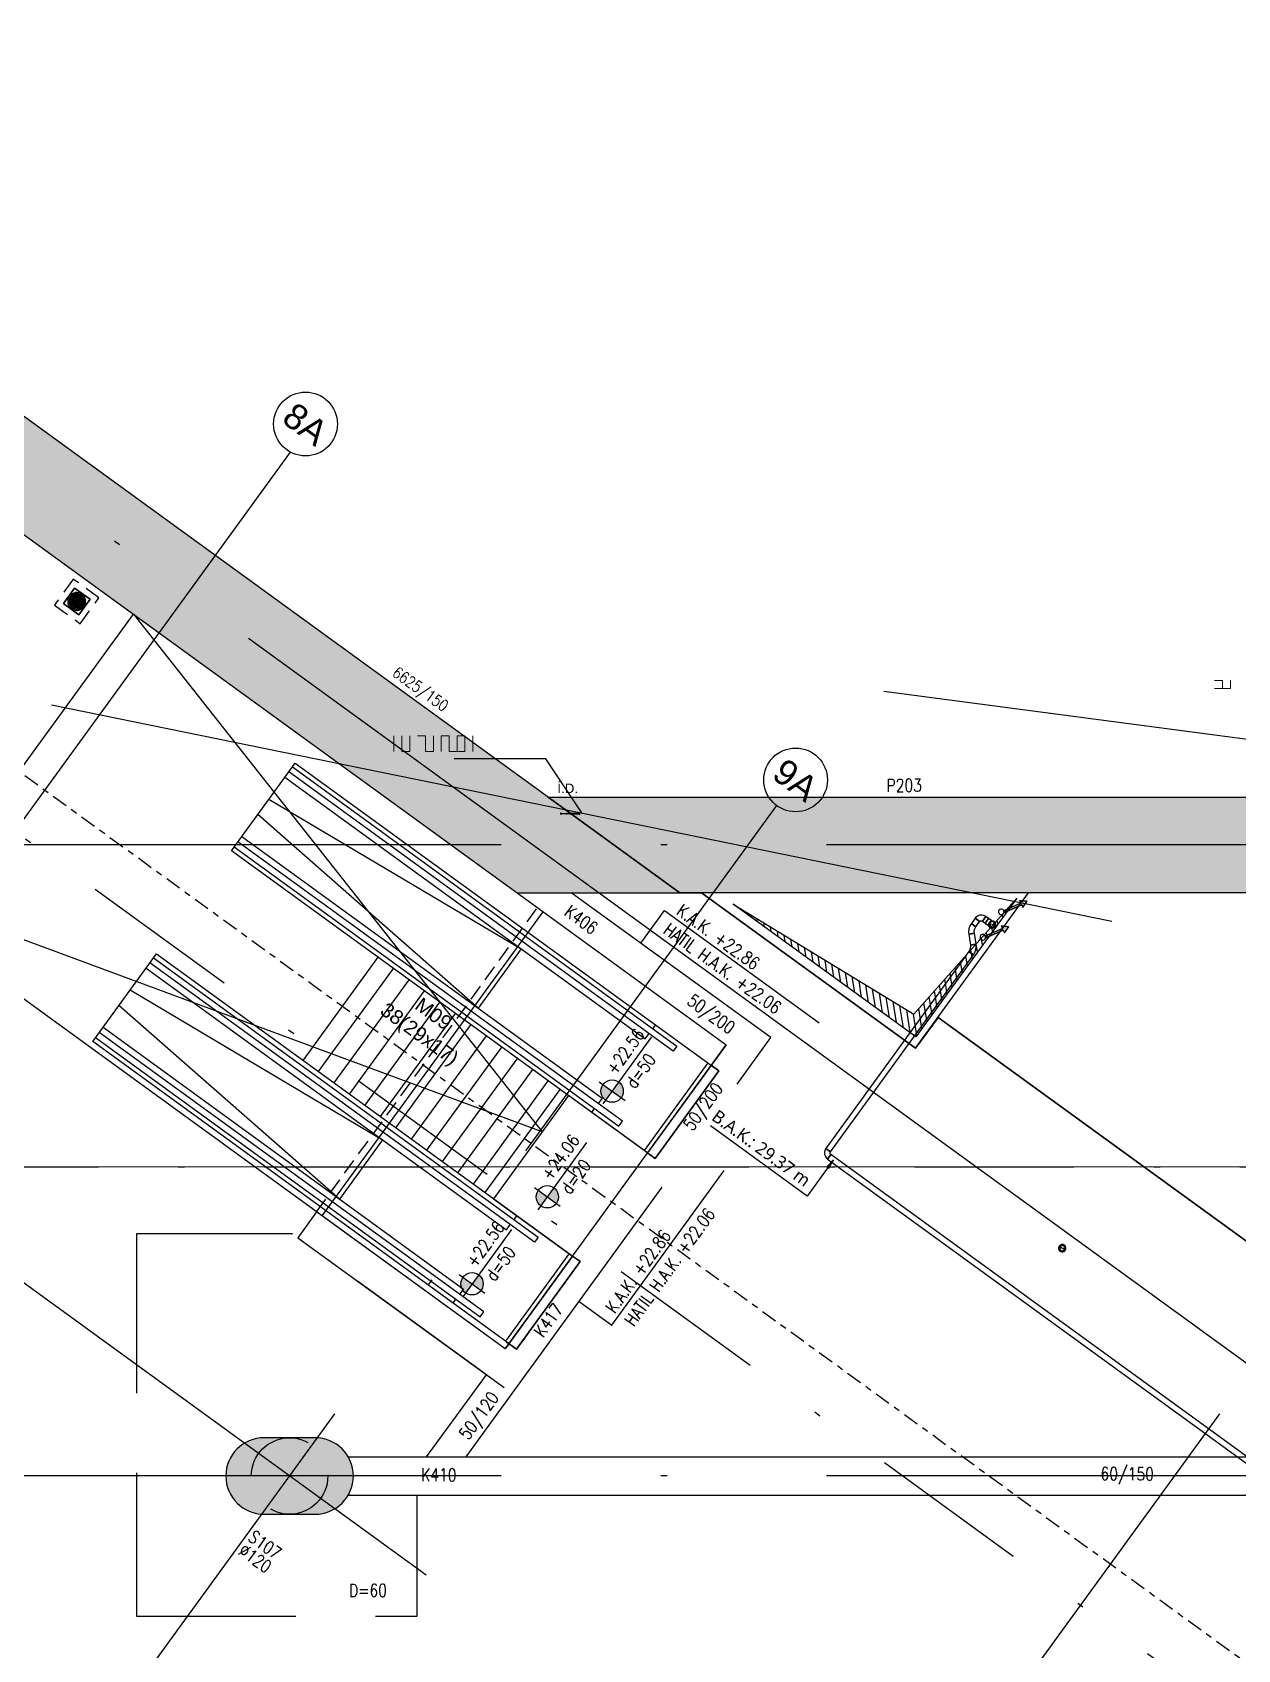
# Model space of a CAD drawing. Header units: inches. Extents: x 400392 to 401495, y 4543971 to 4544133.
# Drawn here: x 400810.26 to 400829.16, y 4544060.77 to 4544086.14 of the extents above; entities that cross this region are included whole.
import ezdxf
from ezdxf.enums import TextEntityAlignment as Align

# ---------------------------------------------------------------- set-up
doc = ezdxf.new("R2010")
doc.units = ezdxf.units.IN
doc.header["$MEASUREMENT"] = 0
for name, pattern in [('ACAD_ISO05W100', [33, 24, -3, 0, -3, 0, -3]), ('AKS', [3, 2.5, -0.25, 0, -0.25]), ('CENTER', [2, 1.25, -0.25, 0.25, -0.25]), ('CIZGI', [0.4, 0.25, -0.15]), ('CONTINU', [0]), ('DASHDOT2', [0.5, 0.25, -0.125, 0, -0.125]), ('HIDDEN', [0.375, 0.25, -0.125]), ('Hidden_2_', [6, 4, -2])]:
    doc.linetypes.add(name, pattern=pattern)
doc.layers.add('A-DETL', color=90, linetype='Continuous', lineweight=15)
doc.layers.add('A-DETL-GENF', color=92, linetype='Continuous', lineweight=9)
for name, color, linetype in [('aks prota', 2, 'AKS'), ('boşluk prota', 2, 'Continuous'), ('boşluk taraması prota', 252, 'Continuous'), ('caks prota', 4, 'Continuous'), ('iderzi_PROTA', 3, 'Continuous'), ('kiriş boyutu prota', 6, 'Continuous'), ('kiriş prota', 6, 'Continuous'), ('kolon prota', 1, 'Continuous'), ('kolon tarama prota', 252, 'Continuous'), ('lkolon prota', 4, 'Continuous'), ('lperde prota', 4, 'Continuous'), ('merdiven prota', 2, 'Continuous'), ('not prota', 2, 'Continuous'), ('not çizgisi prota', 4, 'Continuous'), ('perde prota', 1, 'Continuous'), ('PRT-AL-TUNEL_EKSENI', 14, 'DASHDOT2'), ('PRT-MI-a_fit_drainage', 10, 'Continuous'), ('prt-s-taxis', 7, 'Continuous'), ('skesit prota', 7, 'Continuous'), ('st-s_level (kot)', 6, 'Continuous'), ('st-s_levelmark (kot işareti)', 4, 'Continuous'), ('st_s_su tutucu', 2, 'Continuous'), ('st_s_ölçü', 4, 'Continuous'), ('taks prota', 7, 'Continuous'), ('temel prota', 6, 'Continuous'), ('tkolon prota', 6, 'Continuous'), ('tnot prota', 4, 'Continuous'), ('tperde prota', 6, 'Continuous')]:
    doc.layers.add(name, color=color, linetype=linetype)
doc.styles.add('OLCU', font='romanstw.shx')
doc.styles.add('PRT-MI-a_Arial', font='Arial.ttf', dxfattribs={"height": 30})
doc.styles.add('Segoe UI Light_1', font='', dxfattribs={"height": 200})
doc.styles.add('TAKS', font='Arial Unicode.ttf')
doc.styles.add('text25_PROTA', font='Arial.ttf', dxfattribs={"height": 25})
doc.styles.add('TKIRIS', font='romanstw.shx')
doc.styles.add('tkolon', font='romanstw.shx')
doc.styles.add('TNOT', font='romanstw.shx', dxfattribs={"width": 0.8, "height": 250})
doc.styles.get('Segoe UI Light_1').set_extended_font_data('Segoe UI Light')
doc.dimstyles.new('1-50', dxfattribs={"dimtxt": 10, "dimasz": 4, "dimexe": 4, "dimexo": 8, "dimgap": 4, "dimtad": 1, "dimdec": 1, "dimrnd": 0.05, "dimzin": 9, "dimdsep": 46, "dimtxsty": 'OLCU', "dimblk1": 'OBLIQUE', "dimblk2": 'OBLIQUE', "dimsah": 1, "dimcen": 2, "dimdle": 4, "dimclrd": 4, "dimclre": 4, "dimclrt": 3, "dimadec": 1, "dimazin": 0, "dimtfac": 1, "dimtdec": 1, "dimtix": 1, "dimtmove": 2, "dimatfit": 3, "dimldrblk": 'OBLIQUE', "dimfxl": 1, "dimtvp": 1, "dimtolj": 1, "dimtzin": 1, "dimarcsym": 0})

# ---------------------------------------------------------------- blocks, each defined once
blk = doc.blocks.new('+24.06 mekanik')
at = {"layer": 'kolon tarama prota'}
for points in [[(72024, 182940), (72024, 182822), (71986, 182844), (71836, 182585), (71810, 182600), (71960, 182859), (71922, 182881)], [(72024, 182447), (72024, 182329), (71986, 182351), (71836, 182092), (71810, 182107), (71960, 182366), (71922, 182388)], [(71949, 177871), (71929, 177721), (71968, 177721)]]:
    blk.add_hatch(color=253, dxfattribs=at).paths.add_polyline_path(points, flags=0)
at = {"layer": 'kolon tarama prota', "color": 253}
for p, q in [((71960, 182859), (71810, 182600)), ((71960, 182859), (71810, 182600)), ((71836, 182585), (71986, 182844)), ((71986, 182844), (71836, 182585)), ((72024, 182940), (71922, 182881)), ((71922, 182881), (72024, 182940)), ((71922, 182881), (71960, 182859)), ((71960, 182859), (71922, 182881)), ((71986, 182844), (72024, 182822)), ((71986, 182844), (72024, 182822)), ((72024, 182822), (72024, 182940)), ((72024, 182822), (72024, 182940)), ((71810, 182600), (71836, 182585)), ((71810, 182600), (71836, 182585)), ((72024, 182447), (71922, 182388)), ((71922, 182388), (72024, 182447)), ((72024, 182329), (72024, 182447)), ((72024, 182329), (72024, 182447)), ((71517, 182243), (71517, 182144)), ((71517, 182243), (71562, 182243)), ((71562, 182243), (71517, 182243)), ((71517, 182243), (71606, 182243)), ((71606, 182243), (71517, 182243)), ((71562, 182243), (71606, 182243)), ((71606, 182243), (71562, 182243)), ((71606, 182144), (71606, 182243)), ((71692, 182363), (71638, 182363)), ((71638, 182363), (71638, 182319)), ((71638, 182319), (71638, 182363)), ((71638, 182363), (71638, 182275)), ((71638, 182275), (71638, 182363)), ((71638, 182319), (71638, 182275)), ((71638, 182275), (71638, 182319)), ((71638, 182275), (71692, 182275)), ((71755, 182363), (71692, 182363)), ((71692, 182363), (71692, 182319)), ((71692, 182319), (71692, 182363)), ((71692, 182319), (71692, 182319)), ((71692, 182319), (71692, 182319)), ((71692, 182319), (71692, 182275)), ((71692, 182275), (71692, 182319)), ((71692, 182275), (71755, 182275)), ((71960, 182366), (71810, 182107)), ((71960, 182366), (71810, 182107)), ((71836, 182092), (71986, 182351)), ((71986, 182351), (71836, 182092)), ((71922, 182388), (71960, 182366)), ((71960, 182366), (71922, 182388)), ((71986, 182351), (72024, 182329)), ((71986, 182351), (72024, 182329)), ((71517, 182144), (71562, 182144)), ((71562, 182144), (71517, 182144)), ((71517, 182144), (71606, 182144)), ((71606, 182144), (71517, 182144)), ((71562, 182144), (71606, 182144)), ((71606, 182144), (71562, 182144)), ((71584, 181983), (71647, 182046)), ((71647, 182046), (71584, 181983)), ((71615, 182014), (71584, 181983)), ((71584, 181983), (71615, 182014)), ((71584, 181983), (71706, 181860)), ((71647, 182046), (71615, 182014)), ((71615, 182014), (71647, 182046)), ((71769, 181923), (71647, 182046)), ((71810, 182107), (71836, 182092)), ((71810, 182107), (71836, 182092)), ((71769, 181923), (71706, 181860)), ((71706, 181860), (71769, 181923)), ((71738, 181892), (71706, 181860)), ((71706, 181860), (71738, 181892)), ((71769, 181923), (71738, 181892)), ((71738, 181892), (71769, 181923)), ((71747, 181762), (71747, 177947)), ((71747, 181762), (71792, 181762)), ((71792, 181762), (71747, 181762)), ((71836, 181762), (71747, 181762)), ((71747, 181762), (71836, 181762)), ((71792, 181762), (71836, 181762)), ((71836, 181762), (71792, 181762)), ((71836, 177947), (71836, 181762)), ((57048, 178133), (57048, 177833)), ((57348, 178133), (57048, 178133)), ((57048, 178133), (57348, 178133)), ((57048, 177833), (57048, 178133)), ((57048, 178133), (57048, 178133)), ((57193, 178123), (57193, 178103)), ((57193, 178103), (57193, 178123)), ((57193, 178123), (57193, 178123)), ((57203, 178103), (57203, 178123)), ((57203, 178123), (57203, 178103)), ((57203, 178123), (57203, 178123)), ((57348, 177833), (57348, 178133)), ((57348, 178133), (57348, 177833)), ((57348, 178133), (57348, 178133)), ((57078, 177988), (57058, 177988)), ((57058, 177988), (57078, 177988)), ((57058, 177988), (57058, 177988)), ((57058, 177978), (57078, 177978)), ((57078, 177978), (57058, 177978)), ((57058, 177978), (57058, 177978)), ((57078, 177988), (57078, 177988)), ((57078, 177978), (57078, 177978)), ((57123, 177988), (57103, 177988)), ((57103, 177988), (57123, 177988)), ((57103, 177988), (57103, 177988)), ((57103, 177978), (57123, 177978)), ((57123, 177978), (57103, 177978)), ((57103, 177978), (57103, 177978)), ((57123, 177988), (57123, 177988)), ((57123, 177978), (57123, 177978)), ((57168, 177988), (57148, 177988)), ((57148, 177988), (57168, 177988)), ((57148, 177988), (57148, 177988)), ((57148, 177978), (57168, 177978)), ((57168, 177978), (57148, 177978)), ((57148, 177978), (57148, 177978)), ((57168, 177988), (57168, 177988)), ((57168, 177978), (57168, 177978)), ((57193, 178103), (57193, 178103)), ((57193, 178078), (57193, 178058)), ((57193, 178058), (57193, 178078)), ((57193, 178078), (57193, 178078)), ((57193, 178058), (57193, 178058)), ((57193, 178033), (57193, 178013)), ((57193, 178013), (57193, 178033)), ((57193, 178033), (57193, 178033)), ((57193, 178013), (57193, 178013)), ((57193, 177953), (57193, 177933)), ((57193, 177933), (57193, 177953)), ((57193, 177953), (57193, 177953)), ((57193, 177933), (57193, 177933)), ((57193, 177908), (57193, 177888)), ((57193, 177888), (57193, 177908)), ((57193, 177908), (57193, 177908)), ((57193, 177888), (57193, 177888)), ((57203, 178103), (57203, 178103)), ((57203, 178058), (57203, 178078)), ((57203, 178078), (57203, 178058)), ((57203, 178078), (57203, 178078)), ((57203, 178058), (57203, 178058)), ((57203, 178013), (57203, 178033)), ((57203, 178033), (57203, 178013)), ((57203, 178033), (57203, 178033)), ((57203, 178013), (57203, 178013)), ((57203, 177933), (57203, 177953)), ((57203, 177953), (57203, 177933)), ((57203, 177953), (57203, 177953)), ((57203, 177933), (57203, 177933)), ((57203, 177888), (57203, 177908)), ((57203, 177908), (57203, 177888)), ((57203, 177908), (57203, 177908)), ((57203, 177888), (57203, 177888)), ((57248, 177988), (57228, 177988)), ((57228, 177988), (57248, 177988)), ((57228, 177988), (57228, 177988)), ((57228, 177978), (57248, 177978)), ((57248, 177978), (57228, 177978)), ((57228, 177978), (57228, 177978)), ((57248, 177988), (57248, 177988)), ((57248, 177978), (57248, 177978)), ((57293, 177988), (57273, 177988)), ((57273, 177988), (57293, 177988)), ((57273, 177988), (57273, 177988)), ((57273, 177978), (57293, 177978)), ((57293, 177978), (57273, 177978)), ((57273, 177978), (57273, 177978)), ((57293, 177988), (57293, 177988)), ((57293, 177978), (57293, 177978)), ((57338, 177988), (57318, 177988)), ((57318, 177988), (57338, 177988)), ((57318, 177988), (57318, 177988)), ((57318, 177978), (57338, 177978)), ((57338, 177978), (57318, 177978)), ((57318, 177978), (57318, 177978)), ((57338, 177988), (57338, 177988)), ((57338, 177978), (57338, 177978)), ((71747, 177947), (71792, 177947)), ((71792, 177947), (71747, 177947)), ((71747, 177947), (71836, 177947)), ((71836, 177947), (71747, 177947)), ((71792, 177947), (71836, 177947)), ((71836, 177947), (71792, 177947)), ((87211, 177915), (71868, 177915)), ((71868, 177915), (71868, 177871)), ((71868, 177871), (71868, 177915)), ((71868, 177826), (71868, 177915)), ((71868, 177915), (71868, 177826)), ((71868, 177871), (71868, 177826)), ((71868, 177826), (71868, 177871)), ((71949, 177871), (71929, 177721)), ((71968, 177721), (71949, 177871)), ((71949, 177871), (71949, 177169)), ((57048, 177833), (57348, 177833)), ((57348, 177833), (57048, 177833)), ((57048, 177833), (57048, 177833)), ((57193, 177863), (57193, 177843)), ((57193, 177843), (57193, 177863)), ((57193, 177863), (57193, 177863)), ((57193, 177843), (57193, 177843)), ((57203, 177843), (57203, 177863)), ((57203, 177863), (57203, 177843)), ((57203, 177863), (57203, 177863)), ((57203, 177843), (57203, 177843)), ((57348, 177833), (57348, 177833)), ((71868, 177826), (87211, 177826)), ((71929, 177721), (71968, 177721)), ((71949, 177169), (70076, 177169))]:
    blk.add_line(p, q, dxfattribs=at)
at = {"layer": 'kolon tarama prota', "color": 253, "flags": 128}
for points in [[(71638, 182363), (71604, 182359), (71573, 182345), (71548, 182323), (71529, 182295), (71519, 182263), (71517, 182243)], [(71606, 182243), (71611, 182260), (71623, 182271), (71638, 182275)], [(71517, 182144), (71522, 182098), (71536, 182053), (71559, 182013), (71584, 181983)], [(71647, 182046), (71625, 182074), (71611, 182108), (71606, 182144), (71606, 182144)], [(71706, 181860), (71729, 181831), (71742, 181798), (71747, 181762), (71747, 181762)], [(71836, 181762), (71831, 181808), (71817, 181852), (71795, 181893), (71769, 181923)], [(71747, 177947), (71752, 177913), (71766, 177883), (71788, 177857), (71816, 177838), (71848, 177828), (71868, 177826)], [(71868, 177915), (71851, 177920), (71840, 177933), (71836, 177947)]]:
    blk.add_lwpolyline(points, dxfattribs=at)
at = {"layer": 'kolon tarama prota', "color": 253}
for centre, radius, start, end in [((71791, 182566), 44.5, 0, 180), ((71791, 182566), 44.4, 180, 0), ((71791, 182319), 57.2, 0, 180), ((71791, 182319), 57.1, 0, 180), ((71791, 182319), 57.1, 0, 180), ((71791, 182319), 57.2, 36, 216), ((71791, 182319), 57.1, 180, 0), ((71791, 182319), 57.1, 180, 0), ((71791, 182319), 57.2, 180, 0), ((71791, 182319), 57.1, 216, 36), ((71791, 182319), 44.4, 0, 180), ((71791, 182319), 44.4, 36, 216), ((71791, 182319), 44.5, 180, 0), ((71791, 182319), 44.5, 216, 36), ((71791, 182297), 22.2, 90, 270), ((71791, 182341), 22.2, 270, 90), ((71791, 182072), 44.4, 0, 180), ((71791, 182072), 44.5, 180, 0), ((75666, 178858), 59, 0, 180), ((75666, 178858), 50, 36, 216), ((75666, 178858), 50, 36, 216), ((75666, 178858), 40, 36, 216), ((75666, 178858), 40, 36, 216), ((75666, 178858), 50, 216, 36), ((75666, 178858), 50, 216, 36), ((75666, 178858), 40, 216, 36), ((75666, 178858), 40, 216, 36), ((75666, 178888), 29.5, 270, 90), ((75666, 178858), 59, 180, 0), ((75666, 178829), 29.5, 90, 270), ((57198, 177983), 140, 92.0467, 177.9533), ((57198, 177983), 140, 92.0467, 177.9533), ((57198, 177983), 140, 2.0467, 87.9533), ((57198, 177983), 140, 2.0467, 87.9533), ((57198, 177983), 140, 182.0467, 267.9533), ((57198, 177983), 140, 182.0467, 267.9533), ((57198, 177983), 120, 92.388, 177.612), ((57198, 177983), 120, 92.388, 177.612), ((57198, 177983), 120, 182.388, 267.612), ((57198, 177983), 120, 182.388, 267.612), ((57198, 177983), 100, 360, 180), ((57198, 177983), 100, 360, 180), ((57198, 177983), 100, 180, 360), ((57198, 177983), 100, 180, 360), ((57198, 177983), 95, 93.017, 176.983), ((57198, 177983), 95, 93.017, 176.983), ((57198, 177983), 95, 183.017, 266.983), ((57198, 177983), 95, 183.017, 266.983), ((57198, 177983), 90, 360, 180), ((57198, 177983), 90, 360, 180), ((57198, 177983), 90, 180, 360), ((57198, 177983), 90, 180, 360), ((57198, 177983), 75, 93.8226, 176.1774), ((57198, 177983), 75, 93.8226, 176.1774), ((57198, 177983), 75, 183.8226, 266.1774), ((57198, 177983), 75, 183.8226, 266.1774), ((57198, 177983), 59, 0, 180), ((57198, 177983), 59, 180, 0), ((57198, 177983), 50, 95.7392, 174.2608), ((57198, 177983), 50, 95.7392, 174.2608), ((57198, 177983), 50, 360, 180), ((57198, 177983), 50, 360, 180), ((57198, 177983), 50, 180, 360), ((57198, 177983), 50, 180, 360), ((57198, 177983), 50, 185.7392, 264.2608), ((57198, 177983), 50, 185.7392, 264.2608), ((57198, 177983), 30, 99.5941, 170.4059), ((57198, 177983), 30, 99.5941, 170.4059), ((57198, 177983), 30, 189.5941, 260.4059), ((57198, 177983), 30, 189.5941, 260.4059), ((57198, 177954), 29.5, 90, 270), ((57198, 178013), 29.5, 270, 90), ((57198, 177983), 120, 2.388, 87.612), ((57198, 177983), 120, 2.388, 87.612), ((57198, 177983), 95, 3.017, 86.983), ((57198, 177983), 95, 3.017, 86.983), ((57198, 177983), 75, 3.8226, 86.1774), ((57198, 177983), 75, 3.8226, 86.1774), ((57198, 177983), 50, 5.7392, 84.2608), ((57198, 177983), 50, 5.7392, 84.2608), ((57198, 177983), 30, 9.5941, 80.4059), ((57198, 177983), 30, 9.5941, 80.4059), ((57198, 177983), 120, 272.388, 357.612), ((57198, 177983), 140, 272.0467, 357.9533), ((57198, 177983), 50, 275.7392, 354.2608), ((57198, 177983), 30, 279.5941, 350.4059), ((57198, 177983), 95, 273.017, 356.983), ((57198, 177983), 75, 273.8226, 356.1774), ((57198, 177983), 140, 272.0467, 357.9533), ((57198, 177983), 120, 272.388, 357.612), ((57198, 177983), 30, 279.5941, 350.4059), ((57198, 177983), 50, 275.7392, 354.2608), ((57198, 177983), 75, 273.8226, 356.1774), ((57198, 177983), 95, 273.017, 356.983)]:
    blk.add_arc(centre, radius, start, end, dxfattribs=at)
at = {"layer": 'kolon tarama prota', "color": 253, "style": 'Segoe UI Light_1'}
blk.add_text('B.A.K.: 29.37 m', height=200, dxfattribs=at).set_placement((70015, 177255))
blk = doc.blocks.new('_Oblique')
at = {"layer": 'st_s_ölçü', "lineweight": -2}
blk.add_line((-0.5, -0.5), (0.5, 0.5), dxfattribs=at)
blk = doc.blocks.new('Stair_Anotation')
at = {"color": 0, "style": 'PRT-MI-a_Arial'}
blk.add_attdef('M.ADI', text='', height=0.2, dxfattribs=at).set_placement((0, 0), align=Align.BOTTOM_CENTER)
blk.add_attdef('BAS.SAYI-(EN-RIHT)', text='', height=0.2, dxfattribs=at).set_placement((0, -0.08), align=Align.TOP_CENTER)
blk = doc.blocks.new('yürüyen mer 2')
at = {"color": 253}
blk.add_lwpolyline([(52651, 3429.1), (52651, 3599.1)], dxfattribs=at)
at = {"layer": 'st_s_ölçü', "color": 252, "ltscale": 0.1}
blk.add_line((53451.2, 3599.1), (53451.2, 3429.1), dxfattribs=at)
for points in [[(52651, 3599.1), (53472.2, 3599.1), (53472.2, 3429.1), (52651, 3429.1)], [(52651, 3591.6), (53396.5, 3591.6), (53396.5, 3581.8), (52651, 3581.8)], [(52651, 3571.6), (53349.5, 3571.6), (53349.5, 3581.8)], [(53349.5, 3599.1), (53349.5, 3591.6)], [(52651, 3529.1), (53109.3, 3571.6), (53109.3, 3456.6), (52651, 3499.1)], [(52651, 3456.6), (53349.5, 3456.6), (53349.5, 3446.3)], [(52651, 3436.6), (53396.5, 3436.6), (53396.5, 3446.3), (52651, 3446.3)], [(53349.5, 3429.1), (53349.5, 3436.6)]]:
    blk.add_lwpolyline(points, dxfattribs=at)
blk = doc.blocks.new('PLAN_KOT')
at = {"layer": 'st-s_levelmark (kot işareti)'}
h = blk.add_hatch(color=256, dxfattribs=at)
h.paths.add_polyline_path([(0, 17.5, 0.414214), (-17.5, 0), (0, 0)])
h.paths.add_polyline_path([(17.5, 0), (0, 0), (0, -17.5, 0.414214)])
for p, q in [((105, 0), (-25, 0)), ((0, 25), (0, -25))]:
    blk.add_line(p, q, dxfattribs=at)
blk.add_circle((0, 0), 17.5, dxfattribs=at)
at = {"layer": 'st-s_level (kot)', "color": 6, "style": 'OLCU', "width": 0.8}
for tag, p in [('KOT', (22.7, 9.8)), ('DÖŞEME_KALINLIĞI', (22.7, -27.6))]:
    blk.add_attdef(tag, p, '', height=20, dxfattribs=at)
blk = doc.blocks.new('D')
at = {"layer": 'st_s_su tutucu', "linetype": 'CONTINU', "ltscale": 0.2}
for p, q in [((-39987.8, 52508.2), (-39992.6, 52508.2)), ((-39992.6, 52508.2), (-39992.6, 52507.4)), ((-39992.6, 52507.4), (-39990.6, 52506.1)), ((-39990.6, 52478.7), (-39991.9, 52478.7)), ((-39991.9, 52478.7), (-39991.9, 52477.7)), ((-39991.9, 52477.7), (-39990.6, 52477.7)), ((-39990.6, 52498.5), (-39991.5, 52498.5)), ((-39991.5, 52498.5), (-39991.5, 52497.9)), ((-39991.5, 52497.9), (-39990.6, 52497.9)), ((-39990.6, 52488.5), (-39991.5, 52488.5)), ((-39991.5, 52488.5), (-39991.5, 52487.9)), ((-39991.5, 52487.9), (-39990.6, 52487.9)), ((-39990.6, 52506.1), (-39990.6, 52498.5)), ((-39990.6, 52497.9), (-39990.6, 52488.5)), ((-39990.6, 52487.9), (-39990.6, 52478.7)), ((-39990.6, 52468.5), (-39990.6, 52477.7)), ((-39989.8, 52506.1), (-39987.8, 52507.4)), ((-39989.8, 52498.5), (-39989.8, 52506.1)), ((-39988.9, 52498.5), (-39989.8, 52498.5)), ((-39989.8, 52488.5), (-39989.8, 52497.9)), ((-39989.8, 52497.9), (-39988.9, 52497.9)), ((-39988.9, 52488.5), (-39989.8, 52488.5)), ((-39989.8, 52478.7), (-39989.8, 52487.9)), ((-39989.8, 52487.9), (-39988.9, 52487.9)), ((-39988.5, 52478.7), (-39989.8, 52478.7)), ((-39989.8, 52477.7), (-39988.5, 52477.7)), ((-39989.8, 52477.7), (-39989.8, 52468.5)), ((-39988.9, 52497.9), (-39988.9, 52498.5)), ((-39988.9, 52487.9), (-39988.9, 52488.5)), ((-39988.5, 52477.7), (-39988.5, 52478.7)), ((-39987.8, 52507.4), (-39987.8, 52508.2)), ((-39992.6, 52449), (-39990.6, 52450.3)), ((-39992.6, 52448.2), (-39992.6, 52449)), ((-39987.8, 52448.2), (-39992.6, 52448.2)), ((-39991.5, 52467.9), (-39991.5, 52468.5)), ((-39991.5, 52468.5), (-39990.6, 52468.5)), ((-39990.6, 52467.9), (-39991.5, 52467.9)), ((-39991.5, 52457.9), (-39991.5, 52458.5)), ((-39991.5, 52458.5), (-39990.6, 52458.5)), ((-39990.6, 52457.9), (-39991.5, 52457.9)), ((-39990.6, 52458.5), (-39990.6, 52467.9)), ((-39990.6, 52450.3), (-39990.6, 52457.9)), ((-39989.8, 52468.5), (-39988.9, 52468.5)), ((-39988.9, 52467.9), (-39989.8, 52467.9)), ((-39989.8, 52467.9), (-39989.8, 52458.5)), ((-39989.8, 52458.5), (-39988.9, 52458.5)), ((-39988.9, 52457.9), (-39989.8, 52457.9)), ((-39989.8, 52457.9), (-39989.8, 52450.3)), ((-39989.8, 52450.3), (-39987.8, 52449)), ((-39988.9, 52468.5), (-39988.9, 52467.9)), ((-39988.9, 52458.5), (-39988.9, 52457.9)), ((-39987.8, 52449), (-39987.8, 52448.2))]:
    blk.add_line(p, q, dxfattribs=at)
blk = doc.blocks.new('YER SUZGECI_20x20')
at = {"color": 2}
blk.add_lwpolyline([(-20, 0), (0, 0), (0, 20), (-20, 20)], close=True, dxfattribs=at)
for points in [[(0, 20), (-20, 0)], [(-20, 20), (0, 0)]]:
    blk.add_lwpolyline(points, dxfattribs=at)
blk.add_circle((-10, 10), 7, dxfattribs=at)

msp = doc.modelspace()

# ---------------------------------------------------------------- hatches: boundary and pattern name
at = {"layer": 'boşluk taraması prota', "ltscale": 2}
h = msp.add_hatch(dxfattribs=at)
h.set_pattern_fill('ANSI31', color=256, scale=0.03, angle=54, style=0)
h.set_pattern_definition([(99, (400744.09924, 4543260.52136), (-0.094077314, -0.014900383), [])])
h.paths.add_polyline_path([(400821.249, 4544072.466), (400824.082, 4544070.737), (400825.698, 4544072.558), (400824.117, 4544070.382)])
at = {"layer": 'kolon tarama prota'}
h = msp.add_hatch(color=256, dxfattribs=at)
h.dxf.hatch_style = 1
h.paths.add_polyline_path([(400766.813, 4544111.585), (400756.409, 4544097.266), (400756.086, 4544097.501), (400755.615, 4544096.853), (400755.939, 4544096.618), (400752.589, 4544092.007), (400752.265, 4544092.242), (400751.795, 4544091.595), (400752.118, 4544091.36), (400741.715, 4544077.04), (400742.928, 4544076.158), (400767.145, 4544109.49), (400817.86, 4544072.643), (400820.412, 4544072.643), (400818.347, 4544074.143)])
h = msp.add_hatch(color=256, dxfattribs=at)
h.dxf.hatch_style = 1
h.paths.add_polyline_path([(400868.044, 4544074.143), (400840.959, 4544074.143), (400840.959, 4544074.543), (400839.959, 4544074.543), (400839.959, 4544074.143), (400832.759, 4544074.143), (400832.759, 4544074.543), (400831.759, 4544074.543), (400831.759, 4544074.143), (400818.347, 4544074.143), (400820.412, 4544072.643), (400866.844, 4544072.643), (400866.844, 4544047.743), (400854.995, 4544047.743), (400854.995, 4544045.943), (400855.995, 4544045.943), (400855.995, 4544046.243), (400868.044, 4544046.243), (400868.044, 4544049.287), (400868.444, 4544049.287), (400868.444, 4544050.287), (400868.046, 4544050.287), (400868.046, 4544056.137), (400868.444, 4544056.137), (400868.444, 4544057.137), (400868.044, 4544057.137)])
h = msp.add_hatch(color=256, dxfattribs=at)
h.dxf.hatch_style = 1
edge = h.paths.add_edge_path()
edge.add_arc((400813.893, 4544063.493), 0.6, 90, 270)
edge.add_line((400813.893, 4544062.893), (400814.693, 4544062.893))
edge.add_arc((400814.693, 4544063.493), 0.6, 270, 450)
edge.add_line((400814.693, 4544064.093), (400813.893, 4544064.093))

# ---------------------------------------------------------------- linework, layer by layer
at = {"layer": 'A-DETL', "color": 1, "lineweight": 5}
msp.add_lwpolyline([(400715.465, 4544068.343), (400873.914, 4544068.343)], dxfattribs=at)
at = {"layer": 'aks prota', "ltscale": 10}
for p, q in [((400858.225, 4544044.243), (400763.625, 4544112.975)), ((400840.787, 4544044.243), (400757.6, 4544104.682)), ((400786.855, 4544041.771), (400814.305, 4544079.553)), ((400800.307, 4544044.243), (400821.934, 4544074.01)), ((400877.814, 4544073.393), (400711.895, 4544073.393)), ((400814.188, 4544044.243), (400831.019, 4544067.409)), ((400877.814, 4544063.493), (400711.895, 4544063.493))]:
    msp.add_line(p, q, dxfattribs=at)
at = {"layer": 'boşluk prota', "ltscale": 0.05}
msp.add_lwpolyline([(400821.249, 4544072.466), (400824.082, 4544070.737), (400825.698, 4544072.558), (400824.117, 4544070.382)], close=True, dxfattribs=at)
at = {"layer": 'caks prota', "ltscale": 0.05}
for centre in [(400814.543, 4544079.997), (400822.229, 4544074.413)]:
    msp.add_circle(centre, 0.5, dxfattribs=at)
at = {"layer": 'iderzi_PROTA', "linetype": 'ACAD_ISO05W100', "lineweight": 30, "ltscale": 2}
msp.add_lwpolyline([(400818.347, 4544074.143), (400820.412, 4544072.643), (400820.752, 4544072.643), (400824.111, 4544070.203), (400824.464, 4544070.688), (400854.996, 4544048.505), (400854.996, 4544045.943)], dxfattribs=at)
at = {"layer": 'kiriş prota', "linetype": 'HIDDEN'}
msp.add_line((400814.715, 4544067.635), (400818.177, 4544072.401), dxfattribs=at)
at = {"layer": 'kiriş prota'}
for p, q in [((400814.802, 4544067.572), (400818.27, 4544072.345)), ((400816.443, 4544063.793), (400817.379, 4544065.082)), ((400817.061, 4544063.793), (400817.784, 4544064.788))]:
    msp.add_line(p, q, dxfattribs=at)
for points in [[(400817.86, 4544072.643), (400821.141, 4544070.259), (400819.907, 4544068.56), (400818.668, 4544069.461), (400817.492, 4544067.843), (400818.732, 4544066.942), (400817.673, 4544065.487), (400808.374, 4544072.243), (400811.843, 4544077.015)], [(400820.752, 4544072.643), (400824.111, 4544070.203), (400825.884, 4544072.643), (400820.752, 4544072.643)], [(400815.213, 4544063.793), (400830.959, 4544063.793)], [(400815.213, 4544063.193), (400830.959, 4544063.193)]]:
    msp.add_lwpolyline(points, dxfattribs=at)
at = {"layer": 'kolon prota', "color": 1}
msp.add_lwpolyline([(400813.893, 4544064.093, 1), (400813.893, 4544062.893), (400814.693, 4544062.893, 1), (400814.693, 4544064.093)], format="xyb", close=True, dxfattribs=at)
at = {"layer": 'kolon prota', "color": 5, "linetype": 'HIDDEN', "ltscale": 5}
msp.add_circle((400814.293, 4544063.493), 0.6, dxfattribs=at)
at = {"layer": 'merdiven prota', "linetype": 'HIDDEN', "ltscale": 10}
for p, q in [((400814.505, 4544070.013), (400815.68, 4544071.631)), ((400814.748, 4544069.837), (400815.923, 4544071.455)), ((400814.99, 4544069.66), (400816.166, 4544071.278)), ((400815.233, 4544069.484), (400816.409, 4544071.102)), ((400815.476, 4544069.308), (400816.651, 4544070.926)), ((400815.718, 4544069.131), (400816.894, 4544070.749)), ((400815.961, 4544068.955), (400817.137, 4544070.573)), ((400816.204, 4544068.779), (400817.379, 4544070.397)), ((400816.447, 4544068.602), (400817.622, 4544070.22)), ((400816.689, 4544068.426), (400817.865, 4544070.044)), ((400816.932, 4544068.25), (400818.108, 4544069.868)), ((400817.175, 4544068.073), (400818.35, 4544069.691)), ((400817.361, 4544067.938), (400818.536, 4544069.556))]:
    msp.add_line(p, q, dxfattribs=at)
at = {"layer": 'merdiven prota', "color": 4}
msp.add_lwpolyline([(400811.843, 4544077.015), (400818.256, 4544068.894), (400808.55, 4544072.485)], dxfattribs=at)
at = {"layer": 'merdiven prota', "linetype": 'HIDDEN', "ltscale": 10}
for points in [[(400819.907, 4544068.56), (400820.024, 4544068.475), (400821.023, 4544069.851), (400820.906, 4544069.936)], [(400817.688, 4544065.599), (400817.85, 4544065.481), (400818.849, 4544066.857), (400818.731, 4544066.942)]]:
    msp.add_lwpolyline(points, dxfattribs=at)
at = {"layer": 'not prota', "ltscale": 0.1}
for points in [[(400819.8, 4544071.852), (400820.173, 4544072.364), (400822.6, 4544070.601)], [(400818.833, 4544066.232), (400819.346, 4544065.86), (400821.109, 4544068.287)]]:
    msp.add_lwpolyline(points, dxfattribs=at)
at = {"layer": 'perde prota'}
msp.add_lwpolyline([(400752.118, 4544091.36), (400741.715, 4544077.04), (400742.928, 4544076.158), (400767.145, 4544109.49), (400817.86, 4544072.643), (400820.412, 4544072.643), (400766.813, 4544111.585), (400756.409, 4544097.266), (400756.086, 4544097.501), (400755.615, 4544096.853), (400755.939, 4544096.618), (400752.589, 4544092.007), (400752.265, 4544092.242), (400751.795, 4544091.595)], close=True, dxfattribs=at)
msp.add_lwpolyline([(400868.044, 4544074.143), (400868.044, 4544057.137), (400868.444, 4544057.137), (400868.444, 4544056.137), (400868.046, 4544056.137), (400868.046, 4544050.287), (400868.444, 4544050.287), (400868.444, 4544049.287), (400868.044, 4544049.287), (400868.044, 4544046.243), (400855.995, 4544046.243), (400855.995, 4544045.943), (400854.995, 4544045.943), (400854.995, 4544047.743), (400866.844, 4544047.743), (400866.844, 4544072.643), (400820.412, 4544072.643), (400818.347, 4544074.143), (400831.759, 4544074.143)], dxfattribs=at)
at = {"layer": 'PRT-AL-TUNEL_EKSENI', "ltscale": 10}
for p, q in [((400850.399, 4544044.243), (400760.921, 4544109.253)), ((400711.895, 4544068.343), (400877.814, 4544068.343))]:
    msp.add_line(p, q, dxfattribs=at)
at = {"layer": 'PRT-MI-a_fit_drainage', "color": 2, "linetype": 'CIZGI'}
msp.add_lwpolyline([(400810.9, 4544077.562), (400810.606, 4544077.157), (400811.011, 4544076.864), (400811.304, 4544077.268)], close=True, dxfattribs=at)
at = {"layer": 'skesit prota', "linetype": 'CENTER', "ltscale": 0.2}
msp.add_lwpolyline([(400759.861, 4544111.012), (400855.89, 4544041.243)], dxfattribs=at)
at = {"layer": 'st_s_ölçü', "color": 6, "lineweight": 0}
for points in [[(400828.924, 4544075.973), (400828.8, 4544075.973), (400828.924, 4544075.973), (400828.924, 4544075.849), (400828.8, 4544075.849)], [(400828.924, 4544075.973), (400828.924, 4544075.849), (400829.048, 4544075.849), (400829.048, 4544075.973)], [(400815.929, 4544075.107), (400815.929, 4544074.983), (400815.929, 4544074.859)], [(400816.053, 4544075.107), (400816.053, 4544074.983), (400816.053, 4544074.859), (400816.177, 4544074.859), (400816.177, 4544074.983), (400816.177, 4544075.107)], [(400816.301, 4544075.107), (400816.424, 4544075.107)], [(400816.424, 4544075.107), (400816.424, 4544074.859)], [(400816.424, 4544075.107), (400816.424, 4544074.983), (400816.424, 4544074.859), (400816.548, 4544074.859), (400816.548, 4544074.983), (400816.548, 4544075.107)], [(400816.672, 4544075.107), (400816.672, 4544074.859)], [(400816.672, 4544075.107), (400816.796, 4544075.107)], [(400816.796, 4544075.107), (400816.796, 4544074.983), (400816.796, 4544074.859), (400816.919, 4544074.859), (400816.919, 4544074.983), (400816.919, 4544075.107)]]:
    msp.add_lwpolyline(points, dxfattribs=at)
for points in [[(400817.043, 4544074.983), (400817.043, 4544075.107), (400816.919, 4544075.107), (400816.919, 4544074.983), (400816.919, 4544074.859), (400817.043, 4544074.859), (400817.043, 4544074.983)], [(400817.167, 4544075.107), (400817.167, 4544074.983), (400817.167, 4544074.859), (400817.167, 4544074.983), (400817.167, 4544075.107)]]:
    msp.add_lwpolyline(points, close=True, dxfattribs=at)
at = {"layer": 'temel prota', "color": 5, "linetype": 'Hidden_2_'}
msp.add_lwpolyline([(400817.673, 4544065.486), (400814.715, 4544067.635), (400814.421, 4544067.231), (400817.784, 4544064.788), (400821.84, 4544070.37), (400818.711, 4544072.643)], dxfattribs=at)
at = {"layer": 'temel prota', "color": 5}
for points in [[(400817.86, 4544072.643), (400817.86, 4544072.643), (400821.141, 4544070.259)], [(400817.673, 4544065.486), (400817.673, 4544065.486), (400821.141, 4544070.259)]]:
    msp.add_lwpolyline(points, dxfattribs=at)
at = {"layer": 'temel prota', "linetype": 'HIDDEN', "ltscale": 10}
msp.add_lwpolyline([(400816.442, 4544063.793), (400817.38, 4544065.081), (400814.335, 4544067.293), (400811.893, 4544067.293), (400811.893, 4544061.293), (400816.293, 4544061.293), (400816.293, 4544063.193)], dxfattribs=at)

# ---------------------------------------------------------------- block references
at = {"layer": 'A-DETL-GENF', "xscale": 0.001, "yscale": 0.001, "zscale": 0.001, "rotation": 323.9999999999982}
msp.add_blockref('+24.06 mekanik', (400660.065, 4543966.842), dxfattribs=at)
at = {"layer": 'PRT-MI-a_fit_drainage', "color": 2, "xscale": 0.01, "yscale": 0.01, "zscale": 0.01, "rotation": 234.000000000131}
msp.add_blockref('YER SUZGECI_20x20', (400810.816, 4544077.191), dxfattribs=at)
at = {"layer": 'prt-s-taxis'}
ref = msp.add_blockref('Stair_Anotation', (400816.454, 4544070.594), dxfattribs=dict(at, xscale=-1.125, yscale=1.125, zscale=1.125, rotation=323.9999999653656))
ref.add_attrib('M.ADI', 'M09', dxfattribs={"layer": '0', "color": 0, "height": 0.225, "rotation": 324, "style": 'PRT-MI-a_Arial'}).set_placement((400816.446, 4544070.599), align=Align.BOTTOM_CENTER)
ref.add_attrib('BAS.SAYI-(EN-RIHT)', '38(29x17)', dxfattribs={"layer": '0', "color": 0, "height": 0.225, "rotation": 324, "style": 'PRT-MI-a_Arial'}).set_placement((400816.399, 4544070.522), align=Align.TOP_CENTER)
at = {"layer": 'st-s_level (kot)', "linetype": 'CONTINU', "ltscale": 0.1, "xscale": 0.01, "yscale": 0.01, "zscale": 0.01, "rotation": 54.00000000001281}
for p, values in [((400819.352, 4544069.531), {'KOT': '+22.56', 'DÖŞEME_KALINLIĞI': 'd=50'}), ((400818.335, 4544067.873), {'KOT': '+24.06', 'DÖŞEME_KALINLIĞI': 'd=20'}), ((400817.155, 4544066.508), {'KOT': '+22.56', 'DÖŞEME_KALINLIĞI': 'd=50'})]:
    msp.add_blockref('PLAN_KOT', p, dxfattribs=at).add_auto_attribs(values)
at = {"layer": 'st_s_ölçü', "linetype": 'CONTINU', "xscale": 0.01, "yscale": 0.01, "zscale": 0.01}
for p, rotation in [((400367.27, 4544355.035), 324.0000000000007), ((400365.095, 4544352.042), 324.0000000000385)]:
    msp.add_blockref('yürüyen mer 2', p, dxfattribs=dict(at, rotation=rotation))
at = {"layer": 'st_s_ölçü', "xscale": 0.004999999999999998, "yscale": 0.004999999999999998, "zscale": 0.004999999999999998, "rotation": 270}
msp.add_blockref('D', (400556.304, 4543873.933), dxfattribs=at)

# ---------------------------------------------------------------- texts
at = {"layer": 'iderzi_PROTA', "linetype": 'ACAD_ISO05W100', "style": 'text25_PROTA'}
msp.add_text('İ.D.', height=0.15, dxfattribs=at).set_placement((400818.492, 4544074.206))
at = {"layer": 'kiriş boyutu prota', "ltscale": 0.05, "style": 'TKIRIS', "width": 0.8}
for s, rotation, p in [('50/200', 324, (400821.245, 4544070.495)), ('50/200', 54, (400821.023, 4544069.627)), ('50/120', 54, (400817.507, 4544064.779)), ('60/150', 359.582, (400827.848, 4544063.524))]:
    msp.add_text(s, height=0.2, rotation=rotation, dxfattribs=at).set_placement(p, align=Align.MIDDLE_RIGHT)
at = {"layer": 'kiriş prota', "ltscale": 0.05, "style": 'TKIRIS', "width": 0.8}
for s, rotation, p in [('K406', 324, (400818.642, 4544072.383)), ('K417', 54, (400818.188, 4544065.712)), ('K410', 359.582, (400816.356, 4544063.513))]:
    msp.add_text(s, height=0.2, rotation=rotation, dxfattribs=at).set_placement(p, align=Align.MIDDLE_LEFT)
at = {"layer": 'lkolon prota', "style": 'tkolon', "width": 0.8}
msp.add_text('%%C120', height=0.2, rotation=324, dxfattribs=at).set_placement((400813.474, 4544062.281))
at = {"layer": 'lperde prota', "style": 'tkolon', "width": 0.8}
msp.add_text('6625/150', height=0.18, rotation=324.4693, dxfattribs=at).set_placement((400815.941, 4544076.13), align=Align.MIDDLE_LEFT)
at = {"layer": 'st-s_level (kot)', "color": 6, "style": 'OLCU', "width": 0.8}
msp.add_attdef('D=60', (400815.224, 4544061.598), '', height=0.2, dxfattribs=at)
at = {"layer": 'taks prota', "style": 'TAKS'}
for s, p in [('8A', (400814.543, 4544079.997)), ('9A', (400822.229, 4544074.413))]:
    msp.add_text(s, height=0.4, rotation=323.5052, dxfattribs=at).set_placement(p, align=Align.MIDDLE_CENTER)
at = {"layer": 'tkolon prota', "style": 'tkolon', "width": 0.8}
msp.add_text('S107', height=0.2, rotation=324, dxfattribs=at).set_placement((400813.627, 4544062.492))
at = {"layer": 'tnot prota', "style": 'TNOT', "width": 0.8}
for s, rotation, p in [(' K.A.K. +22.86', 324, (400820.312, 4544072.461)), ('HATIL H.A.K. +22.06', 324, (400820.196, 4544072.1)), ('HATIL H.A.K. +22.06', 54, (400819.61, 4544065.884)), (' K.A.K. +22.86', 54, (400819.248, 4544065.999))]:
    msp.add_text(s, height=0.2, rotation=rotation, dxfattribs=at).set_placement(p, align=Align.MIDDLE_LEFT)
at = {"layer": 'tperde prota', "style": 'tkolon', "width": 0.8}
msp.add_text('P203', height=0.2, rotation=0.4693, dxfattribs=at).set_placement((400823.654, 4544074.325), align=Align.MIDDLE_LEFT)

# ---------------------------------------------------------------- leaders
at = {"layer": 'not çizgisi prota'}
for points in [[(400832.027, 4544074.693), (400831.263, 4544075.69), (400829.824, 4544075.69)], [(400818.874, 4544073.894), (400818.311, 4544074.746), (400816.873, 4544074.746)]]:
    msp.add_leader(points, dimstyle='1-50', override={"dimasz": 12, "dimgap": 4, "dimtad": 0}, dxfattribs=at)

doc.saveas('drawing.dxf')
